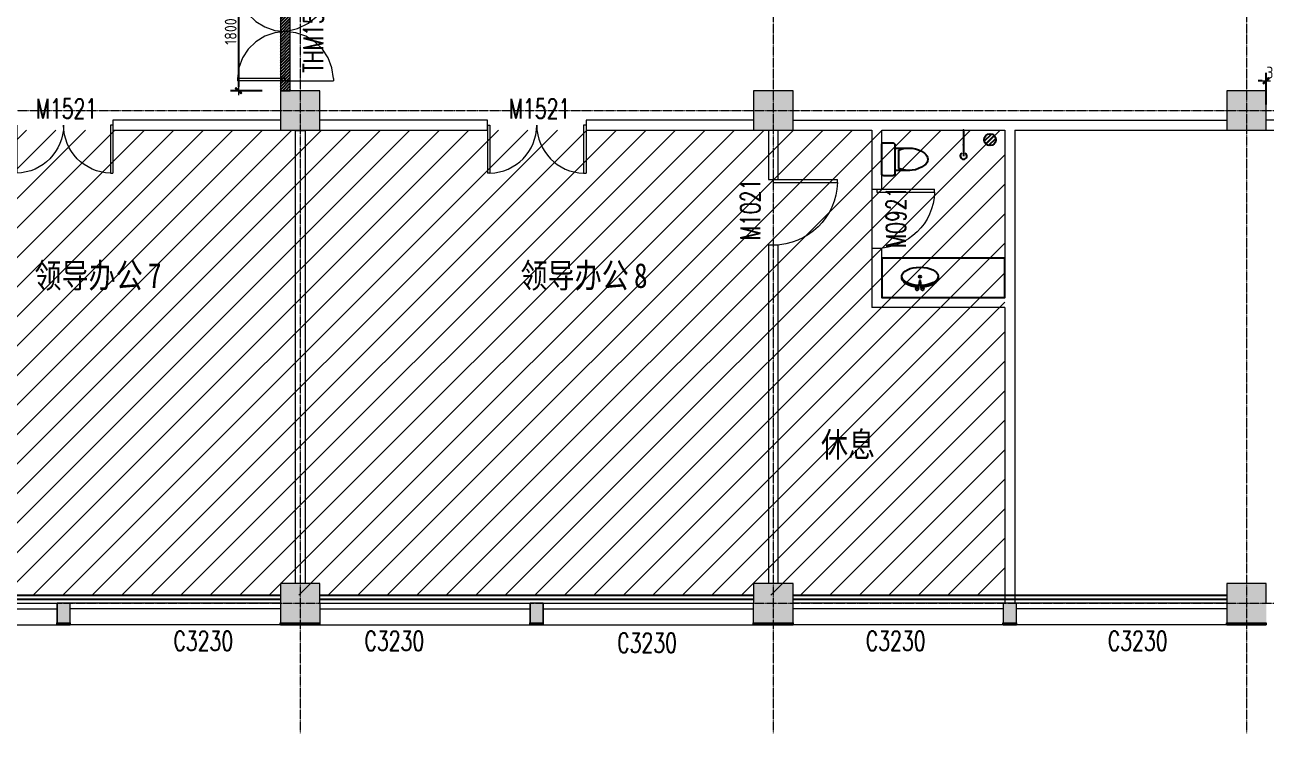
# Model space of a CAD drawing. Header units: millimetres. Extents: x 33621 to 401573, y -91663 to 133135.
# Drawn here: x 63307 to 82197, y -24586 to -13804 of the extents above; entities that cross this region are included whole.
import ezdxf

# ---------------------------------------------------------------- set-up
doc = ezdxf.new("R2010")
doc.units = ezdxf.units.MM
doc.header["$LTSCALE"] = 10
doc.linetypes.add('DASHEDX2', pattern=[1.5, 1, -0.5])
doc.linetypes.add('DOTE', pattern=[2.42, 2, -0.2, 0.02, -0.2])
doc.layers.get('0').update_dxf_attribs({"color": 253})
doc.layers.get('Defpoints').update_dxf_attribs({"color": 250})
for name, color, linetype in [('3', 253, 'Continuous'), ('LATRINE', 253, 'Continuous'), ('LAYER3', 253, 'Continuous'), ('LAYER4', 253, 'Continuous'), ('LAYER5', 253, 'Continuous'), ('LVTRY', 253, 'Continuous'), ('PUB_TEXT', 253, 'Continuous'), ('SURFACE', 253, 'Continuous'), ('WINDOW_TEXT', 253, 'Continuous'), ('家具', 253, 'Continuous'), ('拆除墙体', 253, 'Continuous'), ('水-地漏', 253, 'Continuous')]:
    doc.layers.add(name, color=color, linetype=linetype)
for name, color, linetype, lineweight in [('COLUMN', 253, 'Continuous', 0), ('DOTE', 253, 'DOTE', 0), ('FC-FLOOR【地材分格】', 253, 'Continuous', 0), ('PUB_HATCH', 253, 'Continuous', 0), ('WALL', 253, 'Continuous', 0), ('Wall【墙体】', 253, 'Continuous', 0), ('WINDOW', 253, 'Continuous', 0), ('Xline【辅助线】', 253, 'Continuous', 0)]:
    doc.layers.add(name, color=color, linetype=linetype, lineweight=lineweight)
doc.styles.add('_TCH_WINDOW', font='SIMPLEX', dxfattribs={"bigfont": 'GBCBIG'})
doc.styles.add('CCD_DIM', font='ARCHS.SHX')
doc.styles.add('宋体', font='', dxfattribs={"width": 0.7})
doc.styles.get('宋体').set_extended_font_data('SimSun')
doc.dimstyles.new('ZL_1：60', dxfattribs={"dimscale": 60, "dimtxt": 3, "dimasz": 1, "dimexe": 2, "dimexo": 2, "dimgap": 0.5, "dimtad": 1, "dimdec": 0, "dimrnd": 5, "dimdsep": 46, "dimtxsty": 'CCD_DIM', "dimblk": 'WS-cj', "dimblk1": 'WS-cj', "dimblk2": 'WS-cj', "dimcen": 0, "dimclrd": 44, "dimclre": 44, "dimclrt": 2, "dimadec": 0, "dimazin": 0, "dimtfac": 1, "dimtdec": 0, "dimtix": 1, "dimtofl": 0, "dimtmove": 2, "dimatfit": 3, "dimldrblk": 'hl_arrow2', "dimfxl": 6, "dimfxlon": 1, "dimarcsym": 0})

# ---------------------------------------------------------------- blocks, each defined once
blk = doc.blocks.new('A$C22332745')
at = {"layer": 'LAYER3', "color": 181, "extrusion": (0, 0, -1)}
for centre, ratio, start_param, end_param in [((277, 195), 0.531076, 4.795815, 6.348539), ((277, 214), 0.5, 4.782885, 10.934222), ((277, 195), 0.531076, 3.076239, 4.638107)]:
    blk.add_ellipse(centre, major_axis=(-277, 0), ratio=ratio, start_param=start_param, end_param=end_param, dxfattribs=at)
at = {"layer": 'LAYER4', "color": 252}
for p, q in [((267, 148), (249, 9)), ((285, 148), (267, 148)), ((302, 9), (285, 148))]:
    blk.add_line(p, q, dxfattribs=at)
for centre in [(231, 18), (320, 18)]:
    blk.add_circle(centre, 17.9, dxfattribs=at)
at = {"layer": 'LAYER5', "color": 251}
blk.add_circle((277, 208), 16, dxfattribs=at)
blk = doc.blocks.new('A$C2CC91CCB')
at = {"color": 251, "rotation": 90}
blk.add_blockref('A$C22332745', (353, 0), dxfattribs=at)
blk = doc.blocks.new('A$C477C625D')
at = {"color": 7}
blk.add_blockref('A$C2CC91CCB', (0, 0), dxfattribs=at)
blk = doc.blocks.new('A$C4D690477')
at = {"layer": '家具', "color": 251}
blk.add_blockref('A$C477C625D', (0, 0), dxfattribs=at)
blk = doc.blocks.new('w-地漏')
at = {"layer": '水-地漏'}
for p, q in [((-57, -13), (16, 60)), ((-41, -41), (44, 44)), ((-13, -57), (60, 16))]:
    blk.add_line(p, q, dxfattribs=at)
blk.add_circle((2, 2), 60, dxfattribs=at)
blk = doc.blocks.new('$DorLib2D$00000141')
at = {"color": 0}
for points in [[(-0.5, 0), (-0.5, 0.487)], [(-0.475, 0.487), (-0.5, 0.487)], [(-0.475, 0), (-0.475, 0.487)], [(-0.369, 0.473), (-0.475, 0.487)], [(-0.268, 0.435), (-0.369, 0.473)], [(-0.178, 0.377), (-0.268, 0.435)], [(0.268, 0.435), (0.178, 0.377)], [(0.369, 0.473), (0.268, 0.435)], [(0.475, 0.487), (0.369, 0.473)], [(0.475, 0), (0.475, 0.487)], [(0.475, 0.487), (0.5, 0.487)], [(0.5, 0), (0.5, 0.487)], [(-0.103, 0.3), (-0.178, 0.377)], [(-0.047, 0.208), (-0.103, 0.3)], [(0.103, 0.3), (0.047, 0.208)], [(0.178, 0.377), (0.103, 0.3)], [(-0.012, 0.107), (-0.047, 0.208)], [(0.047, 0.208), (0.012, 0.107)], [(0, 0), (-0.012, 0.107)], [(-0.012, -0.107), (0, 0)], [(0.012, 0.107), (0, 0)], [(-0.5, 0), (-0.475, 0)], [(0.5, 0), (0.475, 0)]]:
    blk.add_lwpolyline(points, dxfattribs=at)
at = {"color": 0, "linetype": 'DASHEDX2'}
for points in [[(0, 0), (0.03, -0.122), (0.086, -0.234), (0.165, -0.331), (0.264, -0.408), (0.378, -0.461), (0.5, -0.488)], [(-0.5, 0), (-0.5, -0.488)], [(-0.047, -0.208), (-0.012, -0.107)], [(0.5, 0), (0.5, -0.488)], [(-0.103, -0.3), (-0.047, -0.208)], [(-0.268, -0.435), (-0.178, -0.377)], [(-0.178, -0.377), (-0.103, -0.3)], [(-0.475, -0.488), (-0.5, -0.488)], [(-0.475, -0.487), (-0.369, -0.473)], [(-0.369, -0.473), (-0.268, -0.435)]]:
    blk.add_lwpolyline(points, dxfattribs=at)
blk = doc.blocks.new('$WINLIB2D$00000004')
for p, q in [((-0.5, 0.5), (0.5, 0.5)), ((-0.5, 0.5), (-0.5, -0.5)), ((0.5, -0.5), (0.5, 0.5)), ((-0.5, 0.2406), (0.5, 0.2406)), ((-0.5, -0.5), (0.5, -0.5))]:
    blk.add_line(p, q)
blk = doc.blocks.new('$DorLib2D$00000002')
for p, q in [((-0.5, 0), (-0.5, 0.4875)), ((-0.475, 0.4875), (-0.5, 0.4875)), ((-0.475, 0), (-0.475, 0.4875)), ((0.475, 0), (0.475, 0.4875)), ((0.475, 0.4875), (0.5, 0.4875)), ((0.5, 0), (0.5, 0.4875)), ((-0.5, 0), (-0.475, 0)), ((0.5, 0), (0.475, 0))]:
    blk.add_line(p, q)
at = {"lineweight": 13}
for centre, start, end in [((-0.4875, 0), 0, 88.53072), ((0.4875, 0), 91.46928, 180)]:
    blk.add_arc(centre, 0.4875, start, end, dxfattribs=at)
blk = doc.blocks.new('$DorLib2D$00000001')
for p, q in [((0.45, 0.975), (0.5, 0.975)), ((0.45, 0), (0.45, 0.975)), ((0.5, 0), (0.5, 0.975)), ((0.5, 0), (0.45, 0))]:
    blk.add_line(p, q)
at = {"lineweight": 13}
blk.add_arc((0.475, 0), 0.975, 91.4693, 180, dxfattribs=at)
blk = doc.blocks.new('$plan$00001613')
for p, q in [((-260, -140), (-260, 140)), ((-200, 170), (-200, -170))]:
    blk.add_line(p, q)
blk.add_lwpolyline([(-430, -170), (-200, -170), (-200, -220, 0.414214), (-170, -250), (-30, -250, 0.414214), (0, -220), (0, 220, 0.414214), (-30, 250), (-170, 250, 0.414214), (-200, 220), (-200, 170), (-430, 170)], format="xyb")
for centre, radius, start, end in [((-590, 0), 110, 123.4509, 236.5491), ((-413, -227), 398, 67.4505, 126.6381), ((-413, 227), 398, 233.3619, 292.5495)]:
    blk.add_arc(centre, radius, start, end)
blk = doc.blocks.new('$lvtry$00000168')
blk.add_line((0, 0), (0, -395))
blk.add_arc((0, -395), 50, 121.0332, 58.9668)
for p in [(0, 0), (0, -223)]:
    blk.add_point(p)
blk = doc.blocks.new('WS-cj')
blk.add_hatch(color=2).paths.add_polyline_path([(0.59, 0.82), (-0.82, -0.59), (-0.59, -0.82), (0.82, 0.59)])
at = {"color": 2, "linetype": 'ByBlock', "lineweight": 0}
for p, q in [((-1.1, 0), (0, 0)), ((0, 0), (1.1, 0))]:
    blk.add_line(p, q, dxfattribs=at)
at = {"color": 2}
blk.add_lwpolyline([(0.59, 0.82), (-0.82, -0.59), (-0.59, -0.82), (0.82, 0.59)], close=True, dxfattribs=at)
blk = doc.blocks.new('*D516')
at = {"layer": 'Defpoints', "color": 0, "transparency": 16777216}
for p in [(67039, -13006), (66559, -14806), (67039, -14806)]:
    blk.add_point(p, dxfattribs=at)
at = {"layer": 'FC-FLOOR【地材分格】', "color": 44, "lineweight": -2, "transparency": 16777216}
for p, q in [((66919, -13006), (66439, -13006)), ((66559, -13066), (66559, -14746)), ((66919, -14806), (66439, -14806))]:
    blk.add_line(p, q, dxfattribs=at)
at = {"layer": 'FC-FLOOR【地材分格】', "color": 44, "lineweight": -2, "transparency": 16777216, "xscale": 60, "yscale": 60, "zscale": 60}
for p, rotation in [((66559, -13006), 90), ((66559, -14806), 270)]:
    blk.add_blockref('WS-cj', p, dxfattribs=dict(at, rotation=rotation))
at = {"layer": 'FC-FLOOR【地材分格】', "color": 2, "transparency": 16777216, "insert": (66439, -13906), "char_height": 180, "attachment_point": 5, "rotation": 90, "style": 'CCD_DIM'}
blk.add_mtext('1800', dxfattribs=at)
blk = doc.blocks.new('hl_arrow2')
at = {"color": 2}
blk.add_line((-0.22, 0), (-1, 0), dxfattribs=at)
blk.add_lwpolyline([(-0.22, 0), (-0.86, -0.69), (-0.65, -0.86), (0, 0), (-0.65, 0.86), (-0.86, 0.69)], close=True, dxfattribs=at)
blk = doc.blocks.new('*D524')
at = {"layer": 'Defpoints', "color": 0, "transparency": 16777216}
for p in [(82519, -14655), (82197, -15135), (82519, -15135)]:
    blk.add_point(p, dxfattribs=at)
at = {"layer": 'FC-FLOOR【地材分格】', "color": 44, "lineweight": -2, "transparency": 16777216}
for p, q in [((82197, -15015), (82197, -14535)), ((82519, -15015), (82519, -14535)), ((82137, -14655), (82077, -14655)), ((82579, -14655), (82639, -14655))]:
    blk.add_line(p, q, dxfattribs=at)
at = {"layer": 'FC-FLOOR【地材分格】', "color": 44, "lineweight": -2, "transparency": 16777216, "xscale": 60, "yscale": 60, "zscale": 60}
blk.add_blockref('WS-cj', (82197, -14655), dxfattribs=at)
at = {"layer": 'FC-FLOOR【地材分格】', "color": 44, "lineweight": -2, "transparency": 16777216, "xscale": 60, "yscale": 60, "zscale": 60, "rotation": 180}
blk.add_blockref('WS-cj', (82519, -14655), dxfattribs=at)
at = {"layer": 'FC-FLOOR【地材分格】', "color": 2, "transparency": 16777216, "insert": (82358, -14531), "char_height": 180, "attachment_point": 5, "style": 'CCD_DIM'}
blk.add_mtext('320', dxfattribs=at)

msp = doc.modelspace()

# ---------------------------------------------------------------- hatches: boundary and pattern name
at = {"layer": 'PUB_HATCH'}
for points in [[(67196.5, -15406), (67796.5, -15406), (67796.5, -14806), (67196.5, -14806)], [(74396.5, -15406), (74996.5, -15406), (74996.5, -14806), (74396.5, -14806)], [(81596.5, -15406), (82196.5, -15406), (82196.5, -14806), (81596.5, -14806)], [(67196.5, -22906), (67796.5, -22906), (67796.5, -22306), (67196.5, -22306)], [(74396.5, -22906), (74996.5, -22906), (74996.5, -22306), (74396.5, -22306)], [(81596.5, -22906), (82196.5, -22906), (82196.5, -22306), (81596.5, -22306)], [(63996.5, -22606), (63796.5, -22606), (63796.5, -22906), (63996.5, -22906)], [(71196.5, -22606), (70996.5, -22606), (70996.5, -22906), (71196.5, -22906)], [(78296.5, -22606), (78196.5, -22606), (78196.5, -22906), (78296.5, -22906)], [(78296.5, -22906), (78396.5, -22906), (78396.5, -22606), (78296.5, -22606)]]:
    msp.add_hatch(color=256, dxfattribs=at).paths.add_polyline_path(points)
at = {"layer": 'Xline【辅助线】'}
h = msp.add_hatch(dxfattribs=at)
h.set_pattern_fill('ANSI31', color=256, scale=100)
h.set_pattern_definition([(45, (205848.63, 31023.77), (-224.5064, 224.5064), [])])
h.paths.add_polyline_path([(38696.5, -15406), (38696.5, -22486), (78221.5, -22486), (78221.5, -15406)])
at = {"layer": '拆除墙体'}
h = msp.add_hatch(dxfattribs=at)
h.set_pattern_fill('ANSI31', color=1, scale=10, angle=180, style=0)
h.paths.add_polyline_path([(67196.5, -13006), (67196.5, -14806), (67346.5, -14806), (67346.5, -13006)])

# ---------------------------------------------------------------- linework, layer by layer
at = {"layer": '3'}
for points in [[(60596.5, -22486), (67196.5, -22486)], [(60596.5, -22546), (67196.5, -22546)], [(67796.5, -22486), (74396.5, -22486)], [(67796.5, -22546), (74396.5, -22546)], [(74996.5, -22486), (81596.5, -22486)], [(74996.5, -22546), (81596.5, -22546)]]:
    msp.add_lwpolyline(points, dxfattribs=at)
at = {"layer": 'COLUMN'}
for p, q in [((67796.5, -14806), (67196.5, -14806)), ((67196.5, -14806), (67196.5, -15406)), ((67796.5, -15406), (67796.5, -14806)), ((74996.5, -14806), (74396.5, -14806)), ((74396.5, -14806), (74396.5, -15406)), ((74996.5, -15406), (74996.5, -14806)), ((82196.5, -14806), (81596.5, -14806)), ((81596.5, -14806), (81596.5, -15406)), ((82196.5, -15406), (82196.5, -14806)), ((67196.5, -15406), (67796.5, -15406)), ((74396.5, -15406), (74996.5, -15406)), ((81596.5, -15406), (82196.5, -15406)), ((67796.5, -22306), (67196.5, -22306)), ((67196.5, -22306), (67196.5, -22606)), ((67796.5, -22606), (67796.5, -22306)), ((74996.5, -22306), (74396.5, -22306)), ((74396.5, -22306), (74396.5, -22606)), ((74996.5, -22606), (74996.5, -22306)), ((82196.5, -22306), (81596.5, -22306)), ((81596.5, -22306), (81596.5, -22606)), ((82196.5, -22606), (82196.5, -22306)), ((67196.5, -22906), (67796.5, -22906)), ((74396.5, -22906), (74996.5, -22906)), ((81596.5, -22906), (82196.5, -22906))]:
    msp.add_line(p, q, dxfattribs=at)
at = {"layer": 'DOTE', "ltscale": 0.1}
for p, q in [((67496.5, -4716.1), (67496.5, -24586.4)), ((74696.5, -4716.1), (74696.5, -24586.4)), ((81896.5, -4716.1), (81896.5, -24586.4)), ((36632.9, -15106), (133641.5, -15106)), ((36632.9, -22606), (133641.5, -22606))]:
    msp.add_line(p, q, dxfattribs=at)
at = {"layer": 'LATRINE'}
msp.add_lwpolyline([(78221.5, -17356), (76346.5, -17356), (76346.5, -17956), (78221.5, -17956)], close=True, dxfattribs=at)
at = {"layer": 'SURFACE'}
for p, q in [((63796.5, -22936), (63796.5, -22906)), ((63996.5, -22936), (63796.5, -22936)), ((63996.5, -22936), (63996.5, -22906)), ((67196.5, -22936), (67196.5, -22906)), ((67496.5, -22936), (67196.5, -22936)), ((67796.5, -22936), (67496.5, -22936)), ((67796.5, -22936), (67796.5, -22906)), ((70996.5, -22936), (70996.5, -22906)), ((71196.5, -22936), (70996.5, -22936)), ((71196.5, -22936), (71196.5, -22906)), ((74396.5, -22936), (74396.5, -22906)), ((74696.5, -22936), (74396.5, -22936)), ((74996.5, -22936), (74696.5, -22936)), ((74996.5, -22936), (74996.5, -22906)), ((78196.5, -22936), (78196.5, -22906)), ((78296.5, -22936), (78196.5, -22936)), ((78396.5, -22936), (78296.5, -22936)), ((78396.5, -22936), (78396.5, -22906)), ((81596.5, -22936), (81596.5, -22906)), ((81896.5, -22936), (81596.5, -22936)), ((82196.5, -22936), (81896.5, -22936)), ((82196.5, -22936), (82196.5, -22906))]:
    msp.add_line(p, q, dxfattribs=at)
at = {"layer": 'WALL'}
for p, q in [((63996.5, -22606), (63796.5, -22606)), ((63796.5, -22606), (63796.5, -22906)), ((63996.5, -22906), (63996.5, -22606)), ((71196.5, -22606), (70996.5, -22606)), ((70996.5, -22606), (70996.5, -22906)), ((71196.5, -22906), (71196.5, -22606)), ((78296.5, -22606), (78196.5, -22606)), ((78196.5, -22606), (78196.5, -22906)), ((78396.5, -22606), (78296.5, -22606)), ((78396.5, -22906), (78396.5, -22606)), ((63796.5, -22906), (63996.5, -22906)), ((70996.5, -22906), (71196.5, -22906)), ((78196.5, -22906), (78296.5, -22906)), ((78296.5, -22906), (78396.5, -22906))]:
    msp.add_line(p, q, dxfattribs=at)
at = {"layer": 'WALL', "color": 210}
msp.add_lwpolyline([(67196.5, -13006), (67196.5, -14806), (67346.5, -14806), (67346.5, -13006)], close=True, dxfattribs=at)
at = {"layer": 'Wall【墙体】', "color": 6}
for p, q in [((67346.5, -14656.2), (67196.5, -14656.2)), ((67196.5, -14656.2), (67196.5, -14806)), ((67346.5, -14806), (67346.5, -14656.2)), ((67196.5, -15256), (64646.5, -15256)), ((64646.5, -15256), (64646.5, -15406)), ((70346.5, -15256), (67796.5, -15256)), ((70346.5, -15406), (70346.5, -15256)), ((74396.5, -15256), (71846.5, -15256)), ((71846.5, -15256), (71846.5, -15406)), ((74996.5, -15256), (76271.5, -15256)), ((76271.5, -15256), (78296.5, -15256)), ((78296.5, -15256), (81596.5, -15256)), ((84746.5, -15256), (82196.5, -15256)), ((64646.5, -15406), (67196.5, -15406)), ((67421.5, -15417.1), (67421.5, -22306)), ((67571.5, -15417.1), (67421.5, -15417.1)), ((67571.5, -15417.1), (67571.5, -22306)), ((67796.5, -15406), (70346.5, -15406)), ((71846.5, -15406), (74396.5, -15406)), ((74621.5, -15406), (74621.5, -16156)), ((74771.5, -16156), (74771.5, -15406)), ((74996.5, -15406), (76196.5, -15406)), ((76196.5, -15406), (76196.5, -16306)), ((76346.5, -16306), (76346.5, -15406)), ((76346.5, -15406), (78221.5, -15406)), ((78221.5, -15406), (78221.5, -17956)), ((78371.5, -15406), (78371.5, -18031)), ((78371.5, -15406), (81596.5, -15406)), ((82196.5, -15406), (84746.5, -15406)), ((74621.5, -16156), (74771.5, -16156)), ((76196.5, -16306), (76346.5, -16306)), ((74771.5, -17156), (74621.5, -17156)), ((74621.5, -17156), (74621.5, -22306)), ((74771.5, -22306), (74771.5, -17156)), ((76346.5, -17206), (76196.5, -17206)), ((76196.5, -17206), (76196.5, -18106)), ((76346.5, -17956), (76346.5, -17206)), ((78221.5, -18106), (76196.5, -18106)), ((78221.5, -17956), (76346.5, -17956)), ((78221.5, -18106), (78221.5, -22606)), ((78371.5, -18031), (78371.5, -22606)), ((67421.5, -22906), (67421.5, -22917.1)), ((67571.5, -22917.1), (67421.5, -22917.1)), ((67571.5, -22906), (67571.5, -22917.1))]:
    msp.add_line(p, q, dxfattribs=at)
at = {"layer": 'WINDOW'}
msp.add_line((76196.5, -16306), (76196.5, -17206), dxfattribs=at)

# ---------------------------------------------------------------- block references
at = {"layer": 'LVTRY'}
msp.add_blockref('$lvtry$00000168', (77591.3, -15406), dxfattribs=at)
at = {"layer": 'LVTRY', "yscale": -1, "rotation": 180.0000000000001}
msp.add_blockref('$plan$00001613', (76346.5, -15850), dxfattribs=at)
at = {"layer": 'WINDOW'}
ref = msp.add_blockref('$DorLib2D$00000141', (67271.5, -13906.2), dxfattribs=dict(at, xscale=-1500, yscale=-1500, zscale=-1500, rotation=269.9999999998268))
ref.add_attrib('A', 'THM1521', (67845.3, -14531.2), dxfattribs={"layer": 'WINDOW_TEXT', "height": 297.5, "rotation": 90, "style": '_TCH_WINDOW', "width": 0.705882})
ref = msp.add_blockref('$DorLib2D$00000002', (63896.5, -15331), dxfattribs=dict(at, xscale=1500, yscale=-1500, zscale=1500))
ref.add_attrib('A', 'M1521', (63471.5, -15229.8), dxfattribs={"layer": 'WINDOW_TEXT', "height": 297.5, "style": '_TCH_WINDOW', "width": 0.705882})
ref = msp.add_blockref('$DorLib2D$00000002', (71096.5, -15331), dxfattribs=dict(at, xscale=-1500, yscale=-1500, zscale=-1500))
ref.add_attrib('A', 'M1521', (70671.5, -15229.8), dxfattribs={"layer": 'WINDOW_TEXT', "height": 297.5, "style": '_TCH_WINDOW', "width": 0.705882})
ref = msp.add_blockref('$DorLib2D$00000001', (74696.5, -16656), dxfattribs=dict(at, xscale=-1000, yscale=1000, zscale=-1000, rotation=269.9999999999991))
ref.add_attrib('A', 'M1021', (74497.1, -17081), dxfattribs={"layer": 'WINDOW_TEXT', "height": 297.5, "rotation": 90, "style": '_TCH_WINDOW', "width": 0.705882})
ref = msp.add_blockref('$DorLib2D$00000001', (76271.5, -16756), dxfattribs=dict(at, xscale=-900, yscale=900, zscale=-900, rotation=269.9999999999976))
ref.add_attrib('A', 'M0921', (76713.4, -17201), dxfattribs={"layer": 'WINDOW_TEXT', "height": 297.5, "rotation": 90, "style": '_TCH_WINDOW', "width": 0.705882})
ref = msp.add_blockref('$WINLIB2D$00000004', (62196.5, -22771), dxfattribs=dict(at, xscale=-3200, yscale=-330, zscale=-3200, rotation=180))
ref.add_attrib('A', 'C3230', (61674.2, -23329.8), dxfattribs={"layer": 'WINDOW_TEXT', "height": 297.5, "style": '_TCH_WINDOW', "width": 0.705882})
ref = msp.add_blockref('$WINLIB2D$00000004', (65596.5, -22771), dxfattribs=dict(at, xscale=3200, yscale=-330, zscale=3200, rotation=180))
ref.add_attrib('A', 'C3230', (65567.7, -23329.8), dxfattribs={"layer": 'WINDOW_TEXT', "height": 297.5, "style": '_TCH_WINDOW', "width": 0.705882})
ref = msp.add_blockref('$WINLIB2D$00000004', (69396.5, -22771), dxfattribs=dict(at, xscale=-3200, yscale=-330, zscale=-3200, rotation=180))
ref.add_attrib('A', 'C3230', (68475.3, -23329.8), dxfattribs={"layer": 'WINDOW_TEXT', "height": 297.5, "style": '_TCH_WINDOW', "width": 0.705882})
ref = msp.add_blockref('$WINLIB2D$00000004', (72796.5, -22771), dxfattribs=dict(at, xscale=-3200, yscale=-330, zscale=-3200, rotation=180))
ref.add_attrib('A', 'C3230', (72321.5, -23359.8), dxfattribs={"layer": 'WINDOW_TEXT', "height": 297.5, "style": '_TCH_WINDOW', "width": 0.705882})
ref = msp.add_blockref('$WINLIB2D$00000004', (76596.5, -22771), dxfattribs=dict(at, xscale=3200, yscale=-330, zscale=3200, rotation=180))
ref.add_attrib('A', 'C3230', (76104.3, -23329.8), dxfattribs={"layer": 'WINDOW_TEXT', "height": 297.5, "style": '_TCH_WINDOW', "width": 0.705882})
ref = msp.add_blockref('$WINLIB2D$00000004', (79996.5, -22771), dxfattribs=dict(at, xscale=3200, yscale=-330, zscale=3200, rotation=180))
ref.add_attrib('A', 'C3230', (79786.9, -23329.8), dxfattribs={"layer": 'WINDOW_TEXT', "height": 297.5, "style": '_TCH_WINDOW', "width": 0.705882})
at = {"layer": '家具', "color": 251, "rotation": 270}
msp.add_blockref('A$C4D690477', (76651.7, -17492.4), dxfattribs=at)
at = {"layer": '水-地漏', "xscale": 1.5, "yscale": 1.5, "zscale": 1.5}
msp.add_blockref('w-地漏', (77991.5, -15556), dxfattribs=at)

# ---------------------------------------------------------------- texts
at = {"layer": 'PUB_TEXT', "style": '宋体', "width": 0.8}
for s, height, p in [('领导办公', 377.64, (63452.9, -17808.5)), ('领导办公', 377.64, (70849, -17808.5)), ('7', 377.6, (65181.2, -17808.5)), ('8', 377.6, (72577.3, -17808.5)), ('休息', 377.64, (75421.3, -20381.6))]:
    msp.add_text(s, height=height, dxfattribs=at).set_placement(p)

# ---------------------------------------------------------------- dimensions: what is measured, and where the dimension line sits
at = {"layer": 'FC-FLOOR【地材分格】'}
dim = msp.add_linear_dim(base=(66559.5, -14806), p1=(67039.5, -13006), p2=(67039.5, -14806), angle=90, dimstyle='ZL_1：60', dxfattribs=at)
dim.commit()
dim.dimension.update_dxf_attribs({"geometry": '*D516', "text_midpoint": (66439.5, -13906)})
dim = msp.add_linear_dim(base=(82518.8, -14654.8), p1=(82196.5, -15134.8), p2=(82518.8, -15134.8), dimstyle='ZL_1：60', dxfattribs=at)
dim.commit()
dim.dimension.update_dxf_attribs({"geometry": '*D524', "text_midpoint": (82357.6, -14531.1)})

doc.saveas('drawing.dxf')
